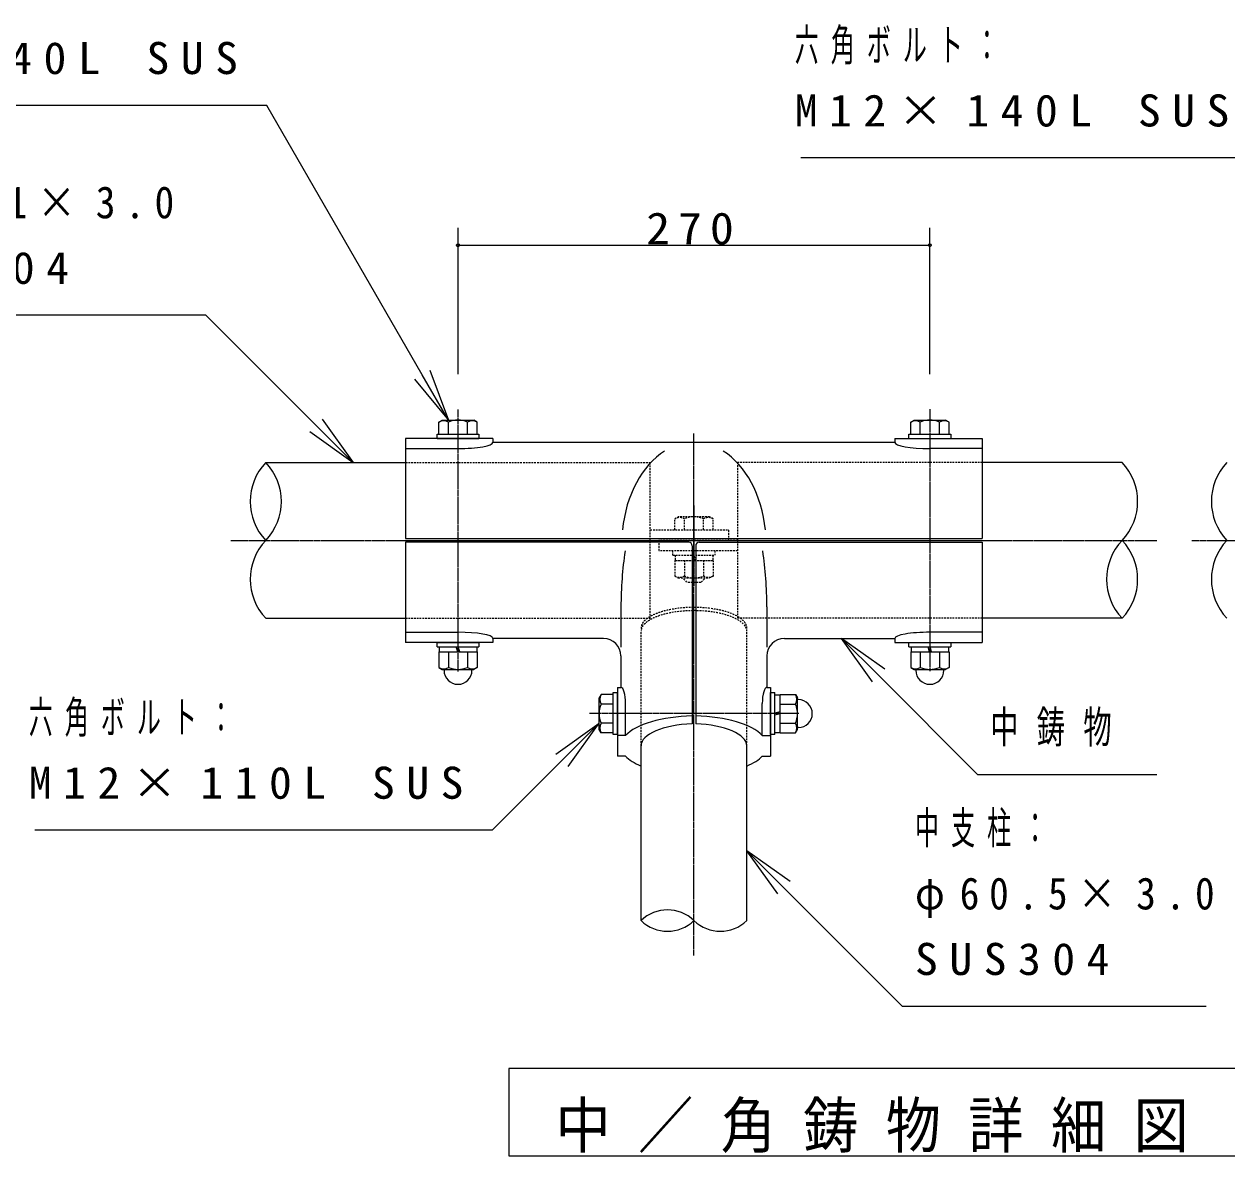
# Model space of a CAD drawing. Units: millimetres, scale not verified, with parts at other scales. Extents: x -35408 to 0, y -49934 to 13350.
# Drawn here: x -10598 to -7157, y 6919 to 10155 of the extents above; entities that cross this region are included whole.
import ezdxf

# ---------------------------------------------------------------- set-up
doc = ezdxf.new("R2010")
doc.units = ezdxf.units.MM
doc.linetypes.add('USER2', pattern=[6, 3, -1, 1, -1])
doc.linetypes.add('USER4', pattern=[8, 5, -3])
doc.layers.add('線', color=2, linetype='Continuous', lineweight=25)
doc.layers.add('補助', color=2, linetype='Continuous', lineweight=25)
doc.styles.add('ＭＳ ゴシック', font='')
doc.styles.get('ＭＳ ゴシック').set_extended_font_data('MS Gothic')

# ---------------------------------------------------------------- blocks, each defined once
blk = doc.blocks.new('dimension_origin')
at = {"color": 0, "linetype": 'Continuous', "lineweight": -2}
blk.add_circle((0, 0), 1.25, dxfattribs=at)

msp = doc.modelspace()

# ---------------------------------------------------------------- linework, layer by layer
at = {"layer": '線', "color": 20, "linetype": 'USER2'}
for p, q in [((-9356.702, 8303.936), (-9356.702, 9053.936)), ((-8006.702, 9053.936), (-8006.702, 8303.936)), ((-8681.702, 7491.608), (-8681.702, 8984.186)), ((-8681.702, 8578.936), (-8681.702, 8808.936)), ((-8681.702, 8778.936), (-8681.702, 8548.936)), ((-10006.702, 8678.936), (-7356.702, 8678.936)), ((-9531.702, 8678.936), (-7831.702, 8678.936)), ((-7256.702, 8678.936), (-5931.702, 8678.936)), ((-8681.702, 8418.983), (-8681.702, 8487.286)), ((-8381.702, 8183.658), (-8981.702, 8183.658))]:
    msp.add_line(p, q, dxfattribs=at)
at = {"layer": '線'}
for p, q in [((-9411.55, 9017.25), (-9401.702, 9022.936)), ((-9411.55, 8982.936), (-9411.55, 9017.25)), ((-9401.702, 9022.936), (-9311.702, 9022.936)), ((-9384.126, 8982.936), (-9384.126, 9017.25)), ((-9329.278, 8982.936), (-9329.278, 9017.25)), ((-9301.853, 9017.25), (-9311.702, 9022.936)), ((-9301.853, 8982.936), (-9301.853, 9017.25)), ((-8061.55, 9017.25), (-8051.702, 9022.936)), ((-8061.55, 8982.936), (-8061.55, 9017.25)), ((-8051.702, 9022.936), (-7961.702, 9022.936)), ((-8034.126, 8982.936), (-8034.126, 9017.25)), ((-7979.278, 8982.936), (-7979.278, 9017.25)), ((-7951.853, 9017.25), (-7961.702, 9022.936)), ((-7951.853, 8982.936), (-7951.853, 9017.25)), ((-9416.702, 8982.936), (-9296.702, 8982.936)), ((-9416.702, 8970.436), (-9416.702, 8982.936)), ((-9411.55, 8982.936), (-9301.853, 8982.936)), ((-9296.702, 8982.936), (-9296.702, 8970.436)), ((-8066.702, 8982.936), (-7946.702, 8982.936)), ((-8066.702, 8970.436), (-8066.702, 8982.936)), ((-8061.55, 8982.936), (-7951.853, 8982.936)), ((-7946.702, 8982.936), (-7946.702, 8970.436)), ((-9416.702, 8970.436), (-9296.702, 8970.436)), ((-8066.702, 8970.436), (-7946.702, 8970.436)), ((-9506.702, 8941.481), (-9356.702, 8941.481)), ((-7856.702, 8941.481), (-8006.702, 8941.481)), ((-9506.702, 8684.186), (-7856.702, 8684.186)), ((-8696.702, 8673.686), (-9506.702, 8673.686)), ((-8666.702, 8673.686), (-7856.702, 8673.686)), ((-8686.702, 8663.686), (-8686.702, 8154.784)), ((-8676.702, 8663.686), (-8676.702, 8154.784)), ((-8890.452, 8488.607), (-8890.452, 8373.686)), ((-8472.952, 8488.607), (-8472.952, 8373.686)), ((-9506.702, 8416.392), (-9356.702, 8416.392)), ((-7856.702, 8416.392), (-8006.702, 8416.392)), ((-9416.702, 8387.436), (-9296.702, 8387.436)), ((-9416.702, 8374.936), (-9416.702, 8387.436)), ((-9416.702, 8374.936), (-9296.702, 8374.936)), ((-9410.452, 8374.936), (-9302.952, 8374.936)), ((-9410.452, 8374.936), (-9410.452, 8359.936)), ((-9357.539, 8359.936), (-9361.558, 8374.936)), ((-9351.845, 8359.936), (-9355.864, 8374.936)), ((-9302.952, 8374.936), (-9302.952, 8359.936)), ((-9296.702, 8387.436), (-9296.702, 8374.936)), ((-8066.702, 8387.436), (-7946.702, 8387.436)), ((-8066.702, 8374.936), (-8066.702, 8387.436)), ((-8066.702, 8374.936), (-7946.702, 8374.936)), ((-8060.452, 8374.936), (-7952.952, 8374.936)), ((-8060.452, 8374.936), (-8060.452, 8359.936)), ((-8007.539, 8359.936), (-8011.558, 8374.936)), ((-8001.845, 8359.936), (-8005.864, 8374.936)), ((-7952.952, 8374.936), (-7952.952, 8359.936)), ((-7946.702, 8387.436), (-7946.702, 8374.936)), ((-9411.55, 8359.936), (-9301.853, 8359.936)), ((-9411.55, 8359.936), (-9411.55, 8315.622)), ((-9410.452, 8359.936), (-9302.952, 8359.936)), ((-9384.126, 8359.936), (-9384.126, 8315.622)), ((-9329.278, 8359.936), (-9329.278, 8315.622)), ((-9301.853, 8359.936), (-9301.853, 8315.622)), ((-8061.55, 8359.936), (-7951.853, 8359.936)), ((-8061.55, 8359.936), (-8061.55, 8315.622)), ((-8060.452, 8359.936), (-7952.952, 8359.936)), ((-8034.126, 8359.936), (-8034.126, 8315.622)), ((-7979.278, 8359.936), (-7979.278, 8315.622)), ((-7951.853, 8359.936), (-7951.853, 8315.622)), ((-9411.55, 8315.622), (-9401.702, 8309.936)), ((-9401.702, 8309.936), (-9311.702, 8309.936)), ((-9396.702, 8307.436), (-9396.702, 8309.936)), ((-9316.702, 8307.436), (-9316.702, 8309.936)), ((-9301.853, 8315.622), (-9311.702, 8309.936)), ((-8061.55, 8315.622), (-8051.702, 8309.936)), ((-8051.702, 8309.936), (-7961.702, 8309.936)), ((-8046.702, 8307.436), (-8046.702, 8309.936)), ((-7966.702, 8307.436), (-7966.702, 8309.936)), ((-7951.853, 8315.622), (-7961.702, 8309.936)), ((-8947.266, 8238.507), (-8952.952, 8228.658)), ((-8952.952, 8138.658), (-8952.952, 8228.658)), ((-8912.952, 8238.507), (-8947.266, 8238.507)), ((-8912.952, 8123.658), (-8912.952, 8243.658)), ((-8912.952, 8243.658), (-8900.452, 8243.658)), ((-8912.952, 8128.81), (-8912.952, 8238.507)), ((-8900.452, 8123.658), (-8900.452, 8243.658)), ((-8462.952, 8123.658), (-8462.952, 8243.658)), ((-8462.952, 8243.658), (-8450.452, 8243.658)), ((-8450.452, 8123.658), (-8450.452, 8243.658)), ((-8450.452, 8129.908), (-8450.452, 8237.408)), ((-8450.452, 8237.408), (-8435.452, 8237.408)), ((-8435.452, 8128.81), (-8435.452, 8238.507)), ((-8435.452, 8238.507), (-8391.138, 8238.507)), ((-8435.452, 8129.908), (-8435.452, 8237.408)), ((-8391.138, 8238.507), (-8385.452, 8228.658)), ((-8385.452, 8138.658), (-8385.452, 8228.658)), ((-8912.952, 8211.083), (-8947.266, 8211.083)), ((-8877.273, 8120.913), (-8877.273, 8212.963)), ((-8486.131, 8120.913), (-8486.131, 8212.963)), ((-8435.452, 8211.083), (-8391.138, 8211.083)), ((-8382.952, 8223.658), (-8385.452, 8223.658)), ((-8435.452, 8188.515), (-8450.452, 8184.496)), ((-8435.452, 8182.821), (-8450.452, 8178.802)), ((-8947.266, 8128.81), (-8952.952, 8138.658)), ((-8912.952, 8156.234), (-8947.266, 8156.234)), ((-8912.952, 8128.81), (-8947.266, 8128.81)), ((-8900.452, 8123.658), (-8912.952, 8123.658)), ((-8450.452, 8123.658), (-8462.952, 8123.658)), ((-8450.452, 8129.908), (-8435.452, 8129.908)), ((-8435.452, 8156.234), (-8391.138, 8156.234)), ((-8435.452, 8128.81), (-8391.138, 8128.81)), ((-8391.138, 8128.81), (-8385.452, 8138.658)), ((-8382.952, 8143.658), (-8385.452, 8143.658))]:
    msp.add_line(p, q, dxfattribs=at)
at = {"layer": '線', "color": 7, "lineweight": 13}
for p, q in [((-9256.702, 8970.436), (-9506.702, 8970.436)), ((-9506.702, 8970.436), (-9506.702, 8684.186)), ((-9256.702, 8970.436), (-9256.702, 8959.186)), ((-8106.702, 8959.186), (-9256.702, 8959.186)), ((-8106.702, 8970.436), (-8106.702, 8959.186)), ((-8106.702, 8970.436), (-7856.702, 8970.436)), ((-7856.702, 8970.436), (-7856.702, 8684.186)), ((-9906.702, 8901.686), (-9506.702, 8901.686)), ((-7456.702, 8901.686), (-7856.702, 8901.686)), ((-9506.702, 8673.686), (-9506.702, 8387.436)), ((-7856.702, 8673.686), (-7856.702, 8387.436)), ((-9906.702, 8456.186), (-9506.702, 8456.186)), ((-7456.702, 8456.186), (-7856.702, 8456.186)), ((-9256.702, 8398.686), (-9256.702, 8387.436)), ((-8951.702, 8398.686), (-9256.702, 8398.686)), ((-8940.452, 8398.686), (-8951.702, 8398.686)), ((-8422.952, 8398.686), (-8411.702, 8398.686)), ((-8411.702, 8398.686), (-8106.702, 8398.686)), ((-8106.702, 8398.686), (-8106.702, 8387.436)), ((-9256.702, 8387.436), (-9506.702, 8387.436)), ((-8106.702, 8387.436), (-7856.702, 8387.436)), ((-8890.452, 8348.686), (-8890.452, 8258.658)), ((-8472.952, 8348.686), (-8472.952, 8258.658)), ((-8900.452, 8258.658), (-8890.452, 8258.658)), ((-8900.452, 8258.658), (-8900.452, 8120.913)), ((-8473.457, 8258.658), (-8462.952, 8258.658)), ((-8462.952, 8258.658), (-8462.952, 8120.913)), ((-8877.273, 8120.913), (-8900.452, 8120.913)), ((-8900.452, 8120.913), (-8900.452, 8062.303)), ((-8832.952, 7591.608), (-8832.952, 8091.608)), ((-8530.452, 7591.608), (-8530.452, 8091.608)), ((-8486.131, 8120.913), (-8462.952, 8120.913)), ((-8462.952, 8120.913), (-8462.952, 8062.303)), ((-8877.273, 8062.303), (-8900.452, 8062.303)), ((-8486.131, 8062.303), (-8462.952, 8062.303))]:
    msp.add_line(p, q, dxfattribs=at)
at = {"layer": '線', "color": 4, "linetype": 'USER4'}
for p, q in [((-9506.702, 8901.686), (-8806.702, 8901.686)), ((-8806.702, 8456.186), (-8806.702, 8901.686)), ((-8556.702, 8901.686), (-8556.702, 8456.186)), ((-7856.702, 8901.686), (-8556.702, 8901.686)), ((-8736.55, 8740.75), (-8726.702, 8746.436)), ((-8636.702, 8746.436), (-8726.702, 8746.436)), ((-8626.853, 8740.75), (-8636.702, 8746.436)), ((-8806.702, 8708.936), (-8581.702, 8708.936)), ((-8736.55, 8708.936), (-8736.55, 8740.75)), ((-8709.126, 8708.936), (-8709.126, 8740.75)), ((-8654.278, 8708.936), (-8654.278, 8740.75)), ((-8626.853, 8708.936), (-8626.853, 8740.75)), ((-8581.702, 8678.936), (-8581.702, 8708.936)), ((-8806.702, 8678.936), (-8581.702, 8678.936)), ((-8781.702, 8678.936), (-8781.702, 8648.936)), ((-8556.702, 8678.936), (-8781.702, 8678.936)), ((-8556.702, 8648.936), (-8781.702, 8648.936)), ((-8741.702, 8636.436), (-8741.702, 8648.936)), ((-8621.702, 8648.936), (-8621.702, 8636.436)), ((-8741.702, 8636.436), (-8621.702, 8636.436)), ((-8736.55, 8621.436), (-8626.853, 8621.436)), ((-8736.55, 8621.436), (-8736.55, 8577.122)), ((-8735.452, 8636.436), (-8735.452, 8621.436)), ((-8735.452, 8621.436), (-8627.952, 8621.436)), ((-8709.126, 8621.436), (-8709.126, 8577.122)), ((-8682.539, 8621.436), (-8686.558, 8636.436)), ((-8676.845, 8621.436), (-8680.864, 8636.436)), ((-8654.278, 8621.436), (-8654.278, 8577.122)), ((-8627.952, 8636.436), (-8627.952, 8621.436)), ((-8626.853, 8621.436), (-8626.853, 8577.122)), ((-8736.55, 8577.122), (-8726.702, 8571.436)), ((-8726.702, 8571.436), (-8636.702, 8571.436)), ((-8626.853, 8577.122), (-8636.702, 8571.436)), ((-8711.702, 8568.936), (-8701.702, 8558.936)), ((-8661.702, 8558.936), (-8701.702, 8558.936)), ((-8651.702, 8568.936), (-8661.702, 8558.936)), ((-9506.702, 8456.186), (-8806.702, 8456.186)), ((-7856.702, 8456.186), (-8556.702, 8456.186)), ((-8832.952, 8091.608), (-8832.952, 8418.983)), ((-8530.452, 8091.608), (-8530.452, 8418.983))]:
    msp.add_line(p, q, dxfattribs=at)
at = {"layer": '線'}
for centre, radius, start, end in [((-9397.838, 8993.5), 27.424, 60.00001, 119.99999), ((-9356.702, 8953.957), 68.979, 66.57346, 113.42654), ((-9315.566, 8993.5), 27.424, 60.00001, 119.99999), ((-8047.838, 8993.5), 27.424, 60.00001, 119.99999), ((-8006.702, 8953.957), 68.979, 66.57346, 113.42654), ((-7965.566, 8993.5), 27.424, 60.00001, 119.99999), ((-9789.577, 8790.311), 161.625, 136.44154, 223.55846), ((-10023.827, 8790.311), 161.625, 316.44154, 43.55846), ((-7573.827, 8790.311), 161.625, 316.44154, 43.55846), ((-7039.577, 8790.311), 161.625, 136.44154, 223.55846), ((-9789.577, 8567.561), 161.625, 136.44154, 223.55846), ((-8696.702, 8663.686), 10, 0, 90), ((-8666.702, 8663.686), 10, 90, 180), ((-7339.577, 8567.561), 161.625, 136.44154, 223.55846), ((-7573.827, 8567.561), 161.625, 316.44154, 43.55846), ((-7039.577, 8567.561), 161.625, 136.44154, 223.55846), ((-9397.838, 8339.372), 27.424, 240.00001, 299.99999), ((-9356.702, 8307.436), 40, 180, 0), ((-9356.702, 8378.915), 68.979, 246.57346, 293.42654), ((-9315.566, 8339.372), 27.424, 240.00001, 299.99999), ((-8047.838, 8339.372), 27.424, 240.00001, 299.99999), ((-8006.702, 8307.436), 40, 180, 0), ((-8006.702, 8378.915), 68.979, 246.57346, 293.42654), ((-7965.566, 8339.372), 27.424, 240.00001, 299.99999), ((-8923.516, 8224.795), 27.424, 150.00001, 209.99999), ((-8414.888, 8224.795), 27.424, 330.00001, 29.99999), ((-8883.973, 8183.658), 68.979, 156.57346, 203.42654), ((-8454.431, 8183.658), 68.979, 336.57346, 23.42654), ((-8382.952, 8183.658), 40, 270, 90), ((-8923.516, 8142.522), 27.424, 150.00001, 209.99999), ((-8414.888, 8142.522), 27.424, 330.00001, 29.99999), ((-8757.327, 7513.102), 109.006, 46.07099, 133.92901), ((-8757.327, 7670.114), 109.006, 226.07099, 313.92901), ((-8606.077, 7670.114), 109.006, 226.07099, 313.92901)]:
    msp.add_arc(centre, radius, start, end, dxfattribs=at)
at = {"layer": '線', "color": 4, "linetype": 'USER4'}
for centre, radius, start, end in [((-8722.838, 8717), 27.424, 60.00001, 119.99999), ((-8681.702, 8677.457), 68.979, 66.57346, 113.42654), ((-8640.566, 8717), 27.424, 60.00001, 119.99999), ((-8722.838, 8600.872), 27.424, 240.00001, 299.99999), ((-8681.702, 8640.415), 68.979, 246.57346, 293.42654), ((-8640.566, 8600.872), 27.424, 240.00001, 299.99999)]:
    msp.add_arc(centre, radius, start, end, dxfattribs=at)
at = {"layer": '線', "color": 7, "lineweight": 13}
for centre, start, end in [((-8940.452, 8348.686), 0, 90), ((-8422.952, 8348.686), 90, 180)]:
    msp.add_arc(centre, 50, start, end, dxfattribs=at)
at = {"layer": '線'}
for centre, major_axis, ratio, start_param, end_param in [((-9356.702, 8959.186), (100, 0), 0.177056, 4.71238898, 6.28318531), ((-8006.702, 8959.186), (-100, 0), 0.177056, 6.28318531, 7.85398163), ((-8681.702, 8667.936), (0, 291.25), 0.709451, 0.41735791, 1.4286876), ((-8681.702, 8667.936), (0, 291.25), 0.709451, 4.85449771, 5.86582739), ((-8670.452, 8488.607), (0, 492.579), 0.446629, 1.23980388, 1.57079633), ((-8692.952, 8488.607), (0, 492.579), 0.446629, 4.71238898, 5.04338143), ((-9356.702, 8398.686), (100, 0), 0.177056, 6.28318531, 7.85398163), ((-8006.702, 8398.686), (-100, 0), 0.177056, 4.71238898, 6.28318531), ((-8890.452, 8212.963), (0, 45.695), 0.288407, 4.71238898, 6.28318531), ((-8472.952, 8212.963), (0, -45.729), 0.288195, 3.10325531, 4.71238898), ((-8670.452, 8091.608), (-162.5, 0), 0.390731, 4.8125564, 6.28318531), ((-8692.952, 8091.608), (-162.5, 0), 0.390731, 3.14159265, 4.61222156)]:
    msp.add_ellipse(centre, major_axis=major_axis, ratio=ratio, start_param=start_param, end_param=end_param, dxfattribs=at)
at = {"layer": '線', "color": 4, "linetype": 'USER4'}
for centre, start_param, end_param in [((-8681.702, 8428.188), 3.12897072, 6.29580724), ((-8681.702, 8418.983), 3.14159265, 6.28318531)]:
    msp.add_ellipse(centre, major_axis=(-151.25, 0), ratio=0.390731, start_param=start_param, end_param=end_param, dxfattribs=at)
at = {"layer": '線', "color": 7, "lineweight": 13}
for centre, start_param, end_param in [((-8670.452, 8091.608), 4.78631995, 5.93530156), ((-8692.952, 8091.608), 3.4894764, 4.63845801), ((-8670.452, 8091.608), 0.34788375, 0.7397511), ((-8692.952, 8091.608), 2.40184155, 2.79370891)]:
    msp.add_ellipse(centre, major_axis=(-220, 0), ratio=0.390731, start_param=start_param, end_param=end_param, dxfattribs=at)
at = {"layer": '補助'}
for p, q in [((-9953.741, 9922.936), (-11212.929, 9922.936)), ((-9903.741, 9922.936), (-9953.741, 9922.936)), ((-9459.126, 9152.84), (-9903.741, 9922.936)), ((-7117.139, 9772.936), (-8376.326, 9772.936)), ((-10127.952, 9322.936), (-10947.725, 9322.936)), ((-10077.952, 9322.936), (-10127.952, 9322.936)), ((-9762.768, 9007.752), (-10077.952, 9322.936)), ((-9437.475, 9165.34), (-9384.126, 9022.936)), ((-9480.776, 9140.34), (-9384.126, 9022.936)), ((-9384.126, 9022.936), (-9459.126, 9152.84)), ((-9745.09, 9025.43), (-9656.702, 8901.686)), ((-9780.445, 8990.074), (-9656.702, 8901.686)), ((-9656.702, 8901.686), (-9762.768, 9007.752)), ((-8170.813, 8274.942), (-8259.202, 8398.686)), ((-8135.458, 8310.298), (-8259.202, 8398.686)), ((-8259.202, 8398.686), (-8153.136, 8292.62)), ((-8153.136, 8292.62), (-7870.452, 8009.936)), ((-9076.695, 8067.846), (-8952.952, 8156.234)), ((-8952.952, 8156.234), (-9059.018, 8050.168)), ((-9041.34, 8032.491), (-8952.952, 8156.234)), ((-9059.018, 8050.168), (-9258.638, 7850.548)), ((-7870.452, 8009.936), (-7820.452, 8009.936)), ((-7820.452, 8009.936), (-7357.141, 8009.936)), ((-9308.638, 7850.548), (-10567.825, 7850.548)), ((-9258.638, 7850.548), (-9308.638, 7850.548)), ((-8442.063, 7667.864), (-8530.452, 7791.608)), ((-8406.708, 7703.22), (-8530.452, 7791.608)), ((-8530.452, 7791.608), (-8424.386, 7685.542)), ((-8424.386, 7685.542), (-8085.452, 7346.608)), ((-8085.452, 7346.608), (-8035.452, 7346.608)), ((-8035.452, 7346.608), (-7215.679, 7346.608))]:
    msp.add_line(p, q, dxfattribs=at)
at = {"layer": '補助', "lineweight": 13}
for p, q in [((-9356.702, 9153.936), (-9356.702, 9572.936)), ((-8006.702, 9153.936), (-8006.702, 9572.936)), ((-9356.702, 9522.936), (-8006.702, 9522.936))]:
    msp.add_line(p, q, dxfattribs=at)
at = {"layer": '補助'}
msp.add_lwpolyline([(-9211.064, 7168.8), (-9211.064, 6918.8), (-6111.064, 6918.8), (-6111.064, 7168.8)], close=True, dxfattribs=at)

# ---------------------------------------------------------------- block references
at = {"layer": '補助', "lineweight": 13, "xscale": 3.33, "yscale": 3.33}
msp.add_blockref('dimension_origin', (-9356.702, 9522.936), dxfattribs=at)
at = {"layer": '補助', "lineweight": 13, "xscale": 3.33, "yscale": 3.33, "rotation": 180}
msp.add_blockref('dimension_origin', (-8006.702, 9522.936), dxfattribs=at)

# ---------------------------------------------------------------- texts
at = {"layer": '補助', "style": 'ＭＳ ゴシック'}
for s, insert, char_height, attachment_point in [('\\T1.5;\\W0.55;六角ボルト：', (-8393.389, 10141.686), 91.64, 1), ('\\T1.5;\\W1.05;M12×140L\\~SUS', (-11229.991, 10104.186), 91.64, 1), ('\\T1.5;\\W1.05;M12×140L\\~SUS', (-8393.389, 9954.186), 91.64, 1), ('\\T1.5;\\W0.9;φ89.1×3.0', (-11025.987, 9691.686), 91.64, 1), ('\\T1.33;\\W1.1;270', (-8681.702, 9523.936), 91.64, 8), ('\\T1.5;\\W1.05;SUS304', (-11025.987, 9504.186), 91.64, 1), ('\\T1.5;\\W0.55;六角ボルト：', (-10584.888, 8219.298), 91.64, 1), ('\\T1.64;\\W0.65;中鋳物', (-7834.202, 8191.186), 91.64, 1), ('\\T1.5;\\W1.05;M12×110L\\~SUS', (-10584.888, 8031.798), 91.64, 1), ('\\T1.5;\\W0.55;中支柱：', (-8049.202, 7902.858), 91.64, 1), ('\\T1.5;\\W0.9;φ60.5×3.0', (-8049.202, 7715.358), 91.64, 1), ('\\T1.5;\\W1.05;SUS304', (-8049.202, 7527.858), 91.64, 1), ('\\T1.5;\\W0.9;中／角鋳物詳細図\\~S=1／10', (-7661.064, 6927.133), 128.3, 8)]:
    msp.add_mtext(s, dxfattribs=dict(at, insert=insert, char_height=char_height, attachment_point=attachment_point))

doc.saveas('drawing.dxf')
